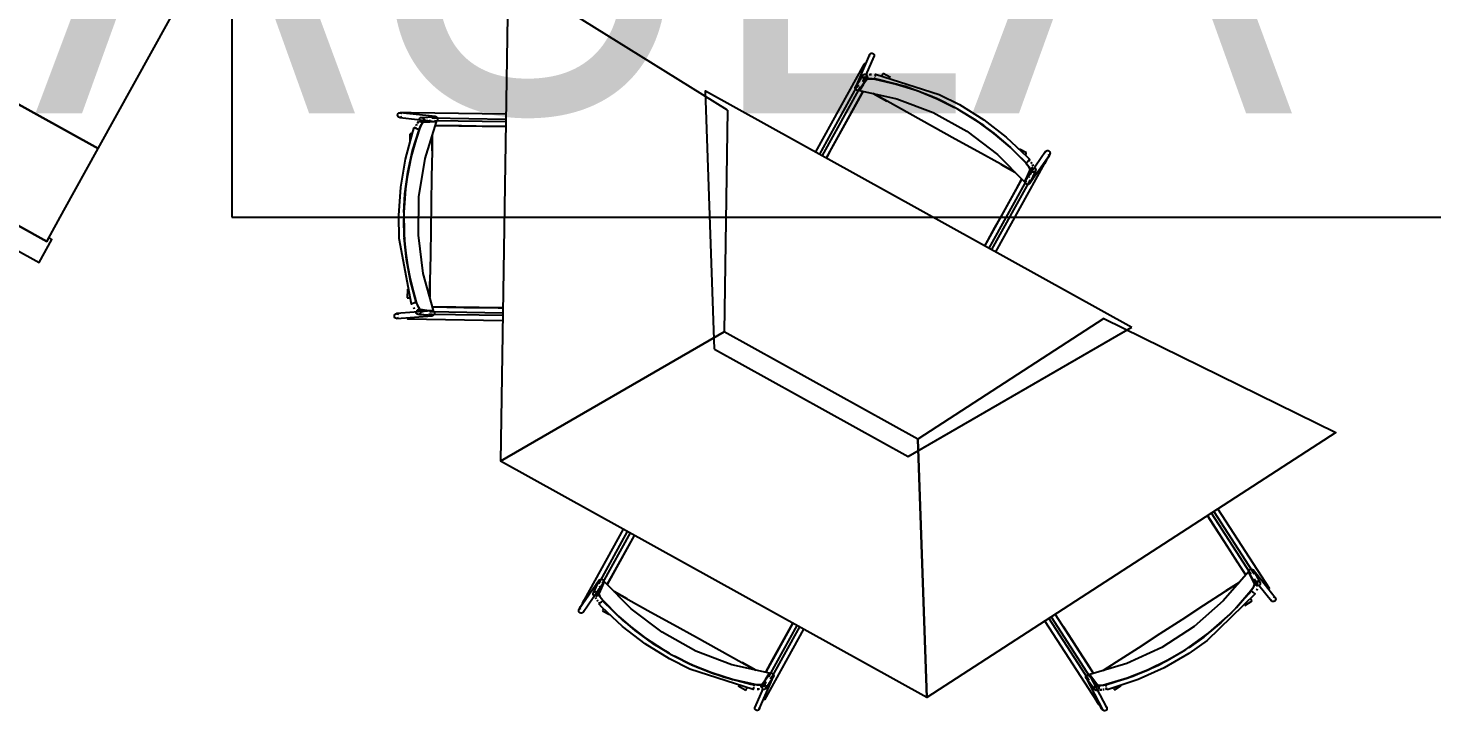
# Model space of a CAD drawing. Header units: metres. Extents: x 2.5 to 42.6, y 0.9 to 31.9.
# Drawn here: x 29.119 to 30.366, y 13.611 to 14.218 of the extents above; entities that cross this region are included whole.
import ezdxf

# ---------------------------------------------------------------- set-up
doc = ezdxf.new("R2010")
doc.units = ezdxf.units.M
for name, color, linetype in [('ARREDI', 9, 'Continuous'), ('PARETI_STRUTTURE', 7, 'Continuous'), ('WAYFINDING_RIQUADRI', 7, 'Continuous'), ('WAYFINDING_TESTI', 7, 'Continuous')]:
    doc.layers.add(name, color=color, linetype=linetype)

msp = doc.modelspace()

# ---------------------------------------------------------------- linework, layer by layer
at = {"layer": 'ARREDI'}
for points in [[(29.3928, 15.1425), (28.9057, 14.2637), (29.1812, 14.111), (29.5614, 14.7969)], [(29.5385, 13.8332), (29.7372, 13.9482)]]:
    msp.add_lwpolyline(points, close=True, dxfattribs=at)
for points in [[(29.7404, 14.145), (29.5455, 14.2663), (29.5385, 13.8332)], [(29.8665, 14.1927), (29.8663, 14.1934), (29.8664, 14.1942), (29.8665, 14.1944), (29.8665, 14.1944), (29.8667, 14.1948), (29.8673, 14.1953), (29.868, 14.1956), (29.8687, 14.1957), (29.8695, 14.1954), (29.87, 14.195), (29.8705, 14.1944)], [(29.8705, 14.1944), (29.8706, 14.1936), (29.8705, 14.1929), (29.8705, 14.1927), (29.8705, 14.1927), (29.8702, 14.1922), (29.8697, 14.1917)], [(29.8617, 14.1861), (29.8617, 14.1861)], [(29.8625, 14.1857), (29.862, 14.186), (29.8618, 14.1861)], [(29.8631, 14.1854), (29.8625, 14.1857)], [(29.864, 14.1723), (29.8607, 14.1674), (29.8575, 14.1625), (29.8908, 14.155), (29.9229, 14.1428), (29.9528, 14.1262), (29.9802, 14.1055), (30.0042, 14.0812), (30.0067, 14.0865), (30.0091, 14.0919), (30.0089, 14.0928), (30.0082, 14.0943), (30.0069, 14.0962), (30.0053, 14.0981)], [(29.8607, 14.1741), (29.8605, 14.1748), (29.8606, 14.1755), (29.8608, 14.176), (29.8609, 14.1762), (29.8614, 14.1766), (29.8614, 14.1767), (29.8621, 14.1769), (29.8628, 14.177), (29.8636, 14.1768), (29.8642, 14.1763)], [(29.8605, 14.1701), (29.8613, 14.1712), (29.8646, 14.1762)], [(29.8648, 14.1749), (29.8647, 14.1742), (29.8644, 14.1737), (29.8643, 14.1736), (29.8638, 14.1731), (29.8638, 14.1731), (29.8631, 14.1728), (29.8624, 14.1727), (29.8617, 14.173), (29.8611, 14.1734), (29.8607, 14.1741)], [(29.8712, 14.1724), (29.8688, 14.1727), (29.8665, 14.1728), (29.8648, 14.1727), (29.864, 14.1723)], [(29.864, 14.1723), (29.8648, 14.1727), (29.8664, 14.1728), (29.8687, 14.1727), (29.8712, 14.1724)], [(29.8662, 14.1766), (29.867, 14.1767), (29.8683, 14.1766)], [(29.8683, 14.1766), (29.867, 14.1767)], [(29.8711, 14.1728), (29.8712, 14.173), (29.8712, 14.1735), (29.8714, 14.1741)], [(29.8712, 14.1724), (29.8902, 14.1681), (29.9088, 14.1623), (29.9266, 14.155)], [(29.9267, 14.155), (29.9089, 14.1622), (29.8903, 14.168), (29.8714, 14.1724)], [(29.8715, 14.1748), (29.8716, 14.1756), (29.8717, 14.1762), (29.8718, 14.1767), (29.8718, 14.177), (29.8718, 14.177), (29.8718, 14.177), (29.8718, 14.1768)], [(29.8785, 14.1776), (29.8784, 14.1773), (29.8781, 14.1769), (29.8778, 14.1763), (29.8774, 14.1757)], [(29.7286, 13.9327), (29.7207, 14.1621), (30.0996, 13.9522)], [(29.8609, 14.1617), (29.8547, 14.1506), (29.8473, 14.1372), (29.8399, 14.1238), (29.8325, 14.1105), (29.8281, 14.1026)], [(29.8539, 14.1638), (29.8537, 14.1646), (29.8538, 14.1653), (29.8539, 14.1655), (29.8539, 14.1655), (29.8542, 14.166), (29.8547, 14.1665), (29.8554, 14.1668), (29.8561, 14.1668), (29.8569, 14.1666)], [(29.8576, 14.1634), (29.8571, 14.1629), (29.8564, 14.1626), (29.8556, 14.1625), (29.8549, 14.1628), (29.8543, 14.1632), (29.8539, 14.1638)], [(29.8574, 14.1625), (29.8578, 14.1655), (29.8574, 14.1625)], [(29.8696, 14.1598), (29.8818, 14.153)], [(29.9955, 14.09), (29.983, 14.0969), (29.9628, 14.1081), (29.9426, 14.1193), (29.9224, 14.1305), (29.9022, 14.1417), (29.8821, 14.1528), (29.8696, 14.1598)], [(29.7404, 14.145), (29.7372, 13.9482)], [(29.9272, 14.1548), (29.9418, 14.1474)], [(29.9418, 14.1474), (29.9273, 14.1548)], [(30.0052, 14.0982), (29.9915, 14.112), (29.9767, 14.1246), (29.961, 14.1361), (29.9467, 14.1447)], [(29.9467, 14.1447), (29.961, 14.136), (29.9768, 14.1246), (29.9916, 14.1119), (30.0053, 14.0981)], [(29.4476, 14.1393), (29.4473, 14.14), (29.4472, 14.1407), (29.4473, 14.1414), (29.4477, 14.1421), (29.4483, 14.1425), (29.449, 14.1427), (29.4495, 14.1427), (29.4498, 14.1427), (29.4505, 14.1424), (29.451, 14.1419)], [(29.4509, 14.1391), (29.4503, 14.1387), (29.4496, 14.1384), (29.4491, 14.1384), (29.4488, 14.1385), (29.4481, 14.1388), (29.4476, 14.1393)], [(29.4591, 14.1427), (29.4591, 14.1427), (29.4591, 14.1427), (29.4591, 14.1424), (29.4591, 14.1419)], [(29.4591, 14.1419), (29.4591, 14.1412)], [(29.4642, 14.1326), (29.4636, 14.1314)], [(29.4636, 14.1314), (29.4641, 14.1324)], [(29.4646, 14.1334), (29.4656, 14.1348)], [(29.4656, 14.1348), (29.4647, 14.1335)], [(29.4672, 13.9681), (29.4731, 13.9674), (29.479, 13.9669), (29.4699, 13.9999), (29.4656, 14.0339), (29.4661, 14.0681), (29.4716, 14.102), (29.4817, 14.1347), (29.4758, 14.1343), (29.4699, 14.1339), (29.4692, 14.1333), (29.4682, 14.1319), (29.4672, 14.1299), (29.4663, 14.1276)], [(29.4664, 14.1357), (29.4663, 14.1365), (29.4665, 14.1372), (29.4669, 14.1378), (29.4674, 14.1383), (29.4675, 14.1383), (29.4681, 14.1385), (29.4683, 14.1385), (29.4689, 14.1385), (29.4695, 14.1382), (29.4701, 14.1376)], [(29.4663, 14.1276), (29.4672, 14.13), (29.4682, 14.132), (29.4692, 14.1334), (29.4699, 14.1339)], [(29.4701, 14.1376), (29.4704, 14.137), (29.4705, 14.1362), (29.4704, 14.1355), (29.47, 14.1349), (29.4694, 14.1344), (29.4694, 14.1344), (29.4687, 14.1342), (29.4685, 14.1342), (29.468, 14.1342), (29.4673, 14.1345), (29.4667, 14.1351)], [(29.4679, 14.1354), (29.4722, 14.1357), (29.4739, 14.1358)], [(29.4703, 14.1358), (29.4703, 14.1357)], [(29.4754, 14.1359), (29.4764, 14.136)], [(29.4786, 14.1379), (29.479, 14.1386), (29.4796, 14.139), (29.4803, 14.1393), (29.4808, 14.1393), (29.4808, 14.1393), (29.4811, 14.1392), (29.4818, 14.1389), (29.4823, 14.1384)], [(29.4796, 14.1355), (29.4817, 14.1347)], [(29.5428, 14.1303), (29.5299, 14.1305), (29.5169, 14.1307), (29.504, 14.1309), (29.4911, 14.1311), (29.4806, 14.1313)], [(29.4823, 14.1384), (29.4826, 14.1377), (29.4827, 14.137), (29.4826, 14.1363), (29.4822, 14.1356), (29.4816, 14.1352), (29.4809, 14.1349)], [(29.4527, 14.054), (29.4536, 14.0707), (29.4563, 14.09), (29.4605, 14.109), (29.4663, 14.1276)], [(29.4662, 14.1275), (29.4605, 14.1089), (29.4563, 14.0899), (29.4536, 14.0706), (29.4527, 14.054)], [(29.4603, 14.1239), (29.4596, 14.1239), (29.4589, 14.1239), (29.4584, 14.1239), (29.4582, 14.1239)], [(29.462, 14.1294), (29.4622, 14.1293), (29.4627, 14.1292), (29.4633, 14.1289), (29.464, 14.1287), (29.4647, 14.1284)], [(29.4627, 14.1291), (29.4631, 14.1301)], [(29.4631, 14.1301), (29.4627, 14.1291)], [(29.4647, 14.1284), (29.4653, 14.1282), (29.4657, 14.128), (29.466, 14.1279)], [(29.478, 14.1228), (29.4778, 14.1085), (29.4774, 14.0855), (29.477, 14.0624), (29.4767, 14.0393), (29.4763, 14.0162), (29.4759, 13.9932), (29.4757, 13.9788)], [(29.4778, 14.1089), (29.478, 14.1228)], [(30.0048, 14.1051), (30.0052, 14.1057), (30.0055, 14.1063), (30.0057, 14.1067), (30.0058, 14.107)], [(30.0225, 14.107), (30.0227, 14.1077), (30.0229, 14.1082), (30.0229, 14.1082), (30.0231, 14.1084), (30.0236, 14.1088), (30.0244, 14.1091)], [(30.0244, 14.1091), (30.0251, 14.1091), (30.0258, 14.1088), (30.0264, 14.1083), (30.0267, 14.1076), (30.0269, 14.1069), (30.0267, 14.1062), (30.0265, 14.1057), (30.0265, 14.1057), (30.0263, 14.1055), (30.0257, 14.1051), (30.025, 14.1048)], [(29.9833, 14.0967), (29.9955, 14.09)], [(30.0053, 14.0981), (30.0069, 14.0961), (30.0082, 14.0943), (30.009, 14.0928), (30.0091, 14.0919)], [(30.0067, 14.0991), (30.0062, 14.0986), (30.0059, 14.0983), (30.0057, 14.0982)], [(30.0089, 14.101), (30.0087, 14.1008), (30.0083, 14.1005), (30.0078, 14.1001), (30.0072, 14.0996), (30.0067, 14.0991)], [(30.0083, 14.1005), (30.009, 14.0997)], [(30.0089, 14.101), (30.0089, 14.1011)], [(30.0098, 14.0987), (30.0106, 14.0975)], [(30.0123, 14.09), (30.0116, 14.09), (30.0109, 14.0903), (30.0103, 14.0908), (30.0099, 14.0914), (30.0098, 14.0921), (30.0098, 14.0921), (30.0099, 14.0928), (30.01, 14.093), (30.0103, 14.0935), (30.0109, 14.0939), (30.0116, 14.0942)], [(30.0106, 14.0976), (30.0099, 14.0986)], [(30.0111, 14.0968), (30.0119, 14.0953)], [(30.0119, 14.0953), (30.0112, 14.0967)], [(30.0124, 14.0942), (30.0131, 14.0939), (30.0136, 14.0934), (30.014, 14.0928), (30.0141, 14.092), (30.0141, 14.092), (30.014, 14.0913), (30.0139, 14.0912), (30.0136, 14.0907), (30.013, 14.0902), (30.0123, 14.09)], [(30.0212, 14.0977), (30.0207, 14.098)], [(30.022, 14.0973), (30.022, 14.0973), (30.022, 14.0973), (30.0217, 14.0975), (30.0213, 14.0977)], [(29.969, 14.0245), (29.9716, 14.0293), (29.9779, 14.0406), (29.9842, 14.0519), (29.9904, 14.0632), (29.9967, 14.0745), (30.0016, 14.0833)], [(30.006, 14.0826), (30.0042, 14.0812)], [(30.0072, 14.0789), (30.0065, 14.0789), (30.0058, 14.0791), (30.0052, 14.0796), (30.0049, 14.0803), (30.0047, 14.081), (30.0049, 14.0818)], [(30.008, 14.0828), (30.0086, 14.0823), (30.0089, 14.0817), (30.0091, 14.0809), (30.0089, 14.0802), (30.0087, 14.0798), (30.0087, 14.0797), (30.0085, 14.0795), (30.0079, 14.0791), (30.0072, 14.0789)], [(30.0083, 14.0861), (30.0079, 14.0852)], [(30.0114, 14.093), (30.0096, 14.089), (30.0089, 14.0875)], [(29.4526, 14.0484), (29.453, 14.0321)], [(29.453, 14.0321), (29.4526, 14.0484)], [(29.453, 14.0315), (29.455, 14.0124), (29.4586, 13.9933), (29.4637, 13.9745)], [(29.4638, 13.9744), (29.4586, 13.9932), (29.455, 14.0123), (29.453, 14.0315)], [(29.4757, 13.9788), (29.4759, 13.9928)], [(29.4558, 13.9783), (29.4558, 13.9783)], [(29.4558, 13.9783), (29.4561, 13.9783), (29.4566, 13.9783), (29.4572, 13.9783), (29.458, 13.9783)], [(29.4622, 13.9737), (29.4615, 13.9734), (29.4608, 13.9732), (29.4602, 13.973), (29.4597, 13.9728), (29.4594, 13.9728), (29.4594, 13.9727), (29.4594, 13.9727), (29.4596, 13.9728)], [(29.462, 13.9687), (29.4615, 13.9697)], [(29.4615, 13.9697), (29.462, 13.9686)], [(29.4635, 13.9741), (29.4633, 13.974), (29.4628, 13.9739), (29.4622, 13.9737)], [(29.4638, 13.9744), (29.4646, 13.9721), (29.4656, 13.97), (29.4665, 13.9686), (29.4672, 13.9681)], [(29.4672, 13.968), (29.4665, 13.9686), (29.4656, 13.9699), (29.4647, 13.972), (29.4638, 13.9744)], [(29.478, 13.9703), (29.4908, 13.9701), (29.5061, 13.9698), (29.5214, 13.9696), (29.5366, 13.9693), (29.5407, 13.9693)], [(29.4481, 13.9606), (29.4475, 13.9601), (29.4468, 13.9599), (29.4466, 13.9598), (29.4461, 13.9599), (29.4454, 13.9601), (29.4448, 13.9606), (29.4444, 13.9612), (29.4443, 13.962), (29.4444, 13.9627), (29.4447, 13.9634)], [(29.4447, 13.9634), (29.4453, 13.9639), (29.446, 13.9641), (29.4462, 13.9642), (29.4467, 13.9641), (29.4475, 13.9639), (29.448, 13.9634)], [(29.4561, 13.9611), (29.4561, 13.9604)], [(29.4561, 13.9604), (29.4561, 13.9599), (29.4561, 13.9596), (29.4561, 13.9595), (29.4561, 13.9595)], [(29.4673, 13.9643), (29.4667, 13.9638), (29.466, 13.9635), (29.4654, 13.9635), (29.4653, 13.9635), (29.4647, 13.9637), (29.4646, 13.9637), (29.464, 13.9642), (29.4637, 13.9648), (29.4635, 13.9656)], [(29.4709, 13.966), (29.4695, 13.9661), (29.4636, 13.9667)], [(29.4646, 13.9675), (29.4653, 13.9677), (29.4658, 13.9678), (29.466, 13.9678), (29.4667, 13.9675), (29.4667, 13.9675), (29.4673, 13.967), (29.4676, 13.9664), (29.4678, 13.9657), (29.4676, 13.9649), (29.4673, 13.9643)], [(29.4795, 13.9631), (29.4789, 13.9626), (29.4782, 13.9624), (29.478, 13.9623), (29.4775, 13.9623), (29.4768, 13.9626), (29.4762, 13.963), (29.4758, 13.9637), (29.4757, 13.9644)], [(29.479, 13.9669), (29.4762, 13.9658), (29.479, 13.9669)], [(29.4788, 13.9664), (29.4794, 13.9659), (29.4798, 13.9653), (29.4799, 13.9645), (29.4798, 13.9638), (29.4795, 13.9631)], [(30.0746, 13.9598), (29.9094, 13.8527)], [(30.0746, 13.9598), (30.2808, 13.8587), (29.9173, 13.6233)], [(29.9173, 13.6233), (29.9094, 13.8527), (29.7372, 13.9482)], [(29.9008, 13.8372), (30.0996, 13.9522)], [(29.7286, 13.9327), (29.9008, 13.8372)], [(29.9094, 13.8527), (29.9173, 13.6233), (29.5385, 13.8332)], [(30.2007, 13.7322), (30.1937, 13.7429), (30.1854, 13.7558), (30.1771, 13.7686), (30.1688, 13.7814), (30.1666, 13.7848)], [(29.6571, 13.7667), (29.6508, 13.7554), (29.6446, 13.7441), (29.6383, 13.7328), (29.6333, 13.7237)], [(30.2085, 13.7245), (30.2058, 13.7297), (30.203, 13.7349), (30.1806, 13.709), (30.1548, 13.6864), (30.126, 13.6678), (30.0949, 13.6534), (30.0621, 13.6437), (30.0657, 13.639), (30.0694, 13.6343), (30.0702, 13.634), (30.0719, 13.634), (30.0742, 13.6343), (30.0765, 13.6348)], [(30.203, 13.7349), (30.2054, 13.7331)], [(30.2054, 13.7331), (30.203, 13.7349)], [(30.2035, 13.7351), (30.2035, 13.7358), (30.2038, 13.7365), (30.2044, 13.737), (30.2051, 13.7373), (30.2058, 13.7374)], [(30.2058, 13.7374), (30.2065, 13.7372), (30.2071, 13.7368), (30.2073, 13.7366), (30.2073, 13.7366), (30.2076, 13.7362), (30.2078, 13.7355), (30.2077, 13.7347), (30.2074, 13.734), (30.2068, 13.7335)], [(29.6236, 13.7144), (29.6254, 13.7183), (29.6261, 13.7198)], [(29.627, 13.7245), (29.6264, 13.725), (29.6261, 13.7257), (29.6259, 13.7264), (29.6261, 13.7272), (29.6263, 13.7276), (29.6263, 13.7276), (29.6265, 13.7278), (29.6271, 13.7282), (29.6278, 13.7285)], [(29.771, 13.635), (29.7743, 13.6399), (29.7776, 13.6448), (29.7442, 13.6523), (29.7121, 13.6645), (29.6822, 13.6812), (29.6548, 13.7019), (29.6308, 13.7262), (29.6283, 13.7208), (29.6259, 13.7154), (29.6261, 13.7145), (29.6268, 13.713), (29.6282, 13.7111), (29.6297, 13.7093)], [(29.6267, 13.7213), (29.6271, 13.7221)], [(29.6278, 13.7285), (29.6285, 13.7285), (29.6292, 13.7282), (29.6298, 13.7277), (29.6301, 13.727), (29.6303, 13.7263), (29.6301, 13.7256)], [(29.629, 13.7247), (29.6308, 13.7262)], [(30.074, 13.6472), (30.086, 13.655), (30.1054, 13.6675), (30.1247, 13.6801), (30.1441, 13.6926), (30.1635, 13.7052), (30.1828, 13.7177), (30.1949, 13.7255)], [(30.1949, 13.7255), (30.1831, 13.7179)], [(30.2052, 13.7181), (30.2066, 13.7201), (30.2078, 13.722), (30.2085, 13.7236), (30.2085, 13.7245)], [(30.2085, 13.7245), (30.2085, 13.7236), (30.2079, 13.7221), (30.2067, 13.7201), (30.2052, 13.7181)], [(30.2082, 13.7287), (30.2089, 13.7274), (30.2116, 13.7222)], [(30.2112, 13.7224), (30.2105, 13.7226), (30.2099, 13.723), (30.2095, 13.7235), (30.2095, 13.7236), (30.2093, 13.7243), (30.2093, 13.7251), (30.2097, 13.7257), (30.2102, 13.7262), (30.2109, 13.7266), (30.2116, 13.7266)], [(30.2109, 13.7198), (30.2103, 13.7187)], [(30.2103, 13.7187), (30.211, 13.7198)], [(30.2116, 13.7266), (30.2124, 13.7264), (30.213, 13.726), (30.2133, 13.7256), (30.2134, 13.7254), (30.2136, 13.7248), (30.2136, 13.7247), (30.2135, 13.724), (30.2132, 13.7233), (30.2127, 13.7228)], [(30.2205, 13.7192), (30.2211, 13.7195)], [(30.2211, 13.7195), (30.2215, 13.7198), (30.2218, 13.72), (30.2218, 13.72), (30.2218, 13.72)], [(29.613, 13.71), (29.613, 13.71), (29.6131, 13.71), (29.6133, 13.7099), (29.6138, 13.7096)], [(29.6138, 13.7096), (29.6143, 13.7093)], [(29.6226, 13.7132), (29.6219, 13.7134), (29.6214, 13.7139), (29.621, 13.7146), (29.6209, 13.7153), (29.6209, 13.7154), (29.621, 13.716), (29.6211, 13.7162), (29.6214, 13.7166), (29.622, 13.7171), (29.6227, 13.7173)], [(29.6227, 13.7173), (29.6234, 13.7173), (29.6241, 13.7171), (29.6247, 13.7166), (29.6251, 13.7159), (29.6252, 13.7152), (29.6252, 13.7152), (29.6251, 13.7145), (29.625, 13.7143), (29.6247, 13.7139), (29.6241, 13.7134), (29.6234, 13.7132)], [(29.6231, 13.7121), (29.6236, 13.711)], [(29.6236, 13.711), (29.6231, 13.712)], [(29.6252, 13.7087), (29.6244, 13.7098)], [(29.6244, 13.7098), (29.6251, 13.7087)], [(29.6297, 13.7093), (29.6281, 13.7112), (29.6268, 13.7131), (29.626, 13.7145), (29.6259, 13.7154)], [(29.6267, 13.7068), (29.626, 13.7077)], [(29.6261, 13.7063), (29.6263, 13.7065), (29.6267, 13.7068), (29.6272, 13.7073), (29.6278, 13.7078), (29.6283, 13.7083)], [(29.6283, 13.7083), (29.6288, 13.7087), (29.6291, 13.709), (29.6293, 13.7091)], [(29.6883, 13.6626), (29.674, 13.6713), (29.6582, 13.6827), (29.6434, 13.6954), (29.6297, 13.7093)], [(29.6298, 13.7091), (29.6435, 13.6954), (29.6583, 13.6827), (29.674, 13.6713), (29.6883, 13.6626)], [(29.651, 13.711), (29.6395, 13.7173)], [(29.6395, 13.7173), (29.652, 13.7104), (29.6722, 13.6992), (29.6924, 13.6881), (29.7126, 13.6768), (29.7328, 13.6657), (29.7529, 13.6545), (29.7654, 13.6476)], [(30.2052, 13.7181), (30.1924, 13.7033), (30.1786, 13.6897), (30.1638, 13.6774)], [(30.1638, 13.6773), (30.1785, 13.6896), (30.1924, 13.7033), (30.2051, 13.718)], [(30.2063, 13.7093), (30.2062, 13.7095), (30.2059, 13.7099), (30.2056, 13.7104), (30.2052, 13.711)], [(30.2056, 13.718), (30.2058, 13.7179), (30.2061, 13.7176), (30.2067, 13.7172)], [(30.2067, 13.7172), (30.2072, 13.7167), (30.2078, 13.7163), (30.2083, 13.7159), (30.2087, 13.7156), (30.209, 13.7154), (30.209, 13.7153), (30.209, 13.7154), (30.2088, 13.7155)], [(30.225, 13.7084), (30.2242, 13.7086), (30.2236, 13.709), (30.2235, 13.7092), (30.2235, 13.7092), (30.2232, 13.7096), (30.223, 13.7104)], [(30.2253, 13.7127), (30.2261, 13.7125), (30.2267, 13.7121), (30.2268, 13.7119), (30.2268, 13.7119), (30.2271, 13.7115), (30.2273, 13.7108), (30.2272, 13.71), (30.2269, 13.7093), (30.2264, 13.7088), (30.2257, 13.7085), (30.225, 13.7084)], [(29.6107, 13.6983), (29.6099, 13.6983), (29.6092, 13.6986), (29.6086, 13.6991), (29.6083, 13.6997), (29.6082, 13.7004), (29.6083, 13.7012), (29.6085, 13.7016), (29.6085, 13.7016), (29.6087, 13.7018), (29.6093, 13.7023), (29.61, 13.7025)], [(29.6125, 13.7003), (29.6123, 13.6996), (29.6121, 13.6992), (29.6121, 13.6992), (29.6119, 13.699), (29.6114, 13.6985), (29.6106, 13.6983)], [(29.6261, 13.7063), (29.6261, 13.7063)], [(29.6302, 13.7023), (29.6298, 13.7016), (29.6295, 13.701), (29.6293, 13.7006), (29.6292, 13.7004)], [(30.0317, 13.6968), (30.0387, 13.686), (30.0458, 13.6751), (30.0528, 13.6643), (30.0598, 13.6534), (30.0655, 13.6447)], [(29.7745, 13.6463), (29.7803, 13.6568), (29.7877, 13.6701), (29.7951, 13.6835), (29.7983, 13.6892)], [(30.15, 13.6676), (30.1633, 13.677)], [(30.1633, 13.677), (30.15, 13.6675)], [(29.6932, 13.6599), (29.7078, 13.6526)], [(29.7078, 13.6526), (29.6932, 13.6599)], [(30.1453, 13.6645), (30.1309, 13.656), (30.1134, 13.6475), (30.0952, 13.6404), (30.0765, 13.6348)], [(30.0767, 13.6348), (30.0953, 13.6404), (30.1134, 13.6475), (30.1309, 13.656), (30.1452, 13.6645)], [(29.7083, 13.6523), (29.7261, 13.6451), (29.7447, 13.6393), (29.7636, 13.635)], [(29.7638, 13.635), (29.7448, 13.6393), (29.7262, 13.6451), (29.7084, 13.6523)], [(29.7655, 13.6476), (29.7532, 13.6543)], [(29.7776, 13.6448), (29.7772, 13.6418), (29.7776, 13.6448)], [(29.7774, 13.644), (29.7779, 13.6445), (29.7786, 13.6447), (29.7794, 13.6448), (29.7801, 13.6446), (29.7807, 13.6441), (29.7811, 13.6435)], [(30.0857, 13.6548), (30.074, 13.6472)], [(29.7635, 13.6325), (29.7634, 13.6318), (29.7633, 13.6311), (29.7632, 13.6306), (29.7632, 13.6303), (29.7632, 13.6303), (29.7632, 13.6303), (29.7632, 13.6306)], [(29.7639, 13.6346), (29.7638, 13.6343), (29.7638, 13.6339), (29.7637, 13.6332)], [(29.7638, 13.635), (29.7662, 13.6346), (29.7685, 13.6345), (29.7702, 13.6346), (29.771, 13.635)], [(29.771, 13.635), (29.7702, 13.6346), (29.7686, 13.6345), (29.7663, 13.6346), (29.7638, 13.635)], [(29.7703, 13.6324), (29.7703, 13.6331), (29.7706, 13.6337), (29.7707, 13.6338), (29.7712, 13.6343), (29.7712, 13.6343), (29.7719, 13.6346), (29.7726, 13.6346), (29.7733, 13.6344), (29.7739, 13.6339), (29.7743, 13.6333)], [(29.7745, 13.6373), (29.7737, 13.6361), (29.7704, 13.6312)], [(29.7743, 13.6333), (29.7745, 13.6326), (29.7744, 13.6318), (29.7742, 13.6313), (29.7741, 13.6312), (29.7736, 13.6307), (29.7736, 13.6307), (29.7729, 13.6304), (29.7722, 13.6304), (29.7714, 13.6306), (29.7708, 13.631)], [(29.7811, 13.6435), (29.7813, 13.6428), (29.7812, 13.642), (29.7811, 13.6418), (29.7811, 13.6418), (29.7809, 13.6414), (29.7803, 13.6409), (29.7796, 13.6406), (29.7789, 13.6405), (29.7781, 13.6408)], [(30.0611, 13.6393), (30.0603, 13.6393), (30.0596, 13.6395), (30.059, 13.64), (30.0588, 13.6404), (30.0587, 13.6406), (30.0585, 13.6414), (30.0587, 13.6421)], [(30.0587, 13.6421), (30.059, 13.6428), (30.0596, 13.6432), (30.0603, 13.6435), (30.061, 13.6435), (30.0618, 13.6433), (30.0623, 13.6428)], [(30.0626, 13.6414), (30.0621, 13.6437)], [(30.0692, 13.6318), (30.0665, 13.6352), (30.0655, 13.6365)], [(30.0698, 13.6304), (30.0692, 13.6299), (30.0685, 13.6296), (30.0678, 13.6296), (30.0671, 13.6298), (30.067, 13.6298), (30.0665, 13.6303), (30.0664, 13.6304), (30.0661, 13.6309), (30.066, 13.6316), (30.0661, 13.6324)], [(30.0661, 13.6324), (30.0665, 13.633), (30.067, 13.6335), (30.0677, 13.6338), (30.0685, 13.6338), (30.0692, 13.6336), (30.0692, 13.6336), (30.0697, 13.6331), (30.0698, 13.633), (30.0701, 13.6325), (30.0702, 13.6318), (30.0701, 13.631)], [(30.0765, 13.6348), (30.074, 13.6342), (30.0718, 13.634), (30.0701, 13.634), (30.0693, 13.6343)], [(30.0768, 13.6331), (30.0766, 13.6337), (30.0765, 13.6341), (30.0764, 13.6343)], [(30.0773, 13.631), (30.0771, 13.6316), (30.0769, 13.6323)], [(29.7565, 13.6298), (29.7567, 13.63), (29.7569, 13.6304), (29.7572, 13.631), (29.7576, 13.6317)], [(29.7688, 13.6307), (29.768, 13.6307), (29.7667, 13.6307)], [(29.7667, 13.6307), (29.768, 13.6307)], [(29.7719, 13.6219), (29.7725, 13.6216)], [(29.7725, 13.6216), (29.773, 13.6214), (29.7732, 13.6212)], [(29.7733, 13.6212), (29.7733, 13.6212)], [(30.068, 13.6204), (30.0683, 13.6206), (30.0687, 13.6209)], [(30.068, 13.6204), (30.068, 13.6204)], [(30.0687, 13.6209), (30.0693, 13.6212)], [(30.0709, 13.6302), (30.0726, 13.6302)], [(30.0727, 13.6302), (30.071, 13.6302)], [(30.0736, 13.6303), (30.0748, 13.6305)], [(30.0749, 13.6305), (30.0738, 13.6303)], [(30.0773, 13.631), (30.0762, 13.6308)], [(30.0762, 13.6307), (30.0773, 13.631)], [(30.0775, 13.6302), (30.0775, 13.6302), (30.0775, 13.6302), (30.0774, 13.6305)], [(30.0829, 13.6319), (30.0833, 13.6313), (30.0837, 13.6307), (30.084, 13.6303), (30.0841, 13.6301)], [(29.7645, 13.613), (29.7644, 13.6137), (29.7645, 13.6144), (29.7645, 13.6147), (29.7645, 13.6147), (29.7648, 13.6151), (29.7653, 13.6156)], [(29.7685, 13.6146), (29.7687, 13.6139), (29.7686, 13.6132), (29.7685, 13.6129), (29.7685, 13.6129), (29.7683, 13.6125), (29.7677, 13.612), (29.767, 13.6117), (29.7663, 13.6117), (29.7656, 13.6119), (29.765, 13.6123), (29.7645, 13.613)], [(30.0773, 13.6128), (30.0769, 13.6121), (30.0763, 13.6116), (30.0756, 13.6114), (30.0749, 13.6114), (30.0742, 13.6116), (30.0736, 13.6121), (30.0733, 13.6125), (30.0733, 13.6125), (30.0732, 13.6127), (30.0731, 13.6134), (30.0732, 13.6142)], [(30.0763, 13.6154), (30.0769, 13.6149), (30.0772, 13.6145), (30.0772, 13.6145), (30.0773, 13.6142), (30.0774, 13.6135), (30.0773, 13.6128)]]:
    msp.add_lwpolyline(points, dxfattribs=at)
at = {"layer": 'PARETI_STRUTTURE'}
for points in [[(29.1507, 14.0559), (29.1812, 14.111), (28.9143, 14.2589)], [(29.8665, 14.1944), (29.8539, 14.1655)], [(29.8617, 14.1861), (29.8184, 14.108)], [(29.8634, 14.1764), (29.8705, 14.1927)], [(29.8539, 14.1655), (29.8545, 14.1662), (29.8545, 14.1663), (29.8546, 14.1664), (29.8547, 14.1665), (29.8547, 14.1666), (29.8548, 14.1667), (29.8549, 14.1668), (29.855, 14.1669), (29.855, 14.167), (29.8551, 14.1671), (29.8552, 14.1673), (29.8552, 14.1674), (29.8553, 14.1675), (29.8554, 14.1676), (29.8555, 14.1677), (29.8555, 14.1678), (29.8556, 14.1679), (29.8557, 14.168), (29.8557, 14.1681), (29.8558, 14.1683), (29.8559, 14.1684), (29.8559, 14.1685), (29.856, 14.1686), (29.8561, 14.1687), (29.8562, 14.1688), (29.8562, 14.1689), (29.8563, 14.169), (29.8564, 14.1691), (29.8564, 14.1692), (29.8565, 14.1694), (29.8566, 14.1695), (29.8567, 14.1696), (29.8567, 14.1697), (29.8568, 14.1698), (29.8569, 14.1699), (29.8569, 14.17), (29.857, 14.1701), (29.8571, 14.1702), (29.8572, 14.1704), (29.8572, 14.1705), (29.8573, 14.1706), (29.8574, 14.1707), (29.8574, 14.1708), (29.8575, 14.1709), (29.8576, 14.171), (29.8577, 14.1711), (29.8577, 14.1712), (29.8578, 14.1713), (29.8579, 14.1714), (29.8579, 14.1716), (29.858, 14.1717), (29.8581, 14.1718), (29.8581, 14.1719), (29.8582, 14.172), (29.8583, 14.1721), (29.8584, 14.1722), (29.8584, 14.1723), (29.8585, 14.1724), (29.8586, 14.1726), (29.8586, 14.1727), (29.8587, 14.1728), (29.8588, 14.1729), (29.8588, 14.173), (29.8589, 14.1731), (29.859, 14.1732), (29.8591, 14.1733), (29.8591, 14.1734), (29.8592, 14.1735), (29.8593, 14.1737), (29.8593, 14.1738), (29.8594, 14.1739), (29.8595, 14.174), (29.8596, 14.1741), (29.8596, 14.1742), (29.8597, 14.1743), (29.8598, 14.1744), (29.8598, 14.1745), (29.8599, 14.1747), (29.86, 14.1748), (29.8601, 14.1749), (29.8601, 14.175), (29.8602, 14.1751), (29.8603, 14.1752), (29.8603, 14.1753), (29.8604, 14.1754), (29.8605, 14.1755), (29.8606, 14.1756), (29.8606, 14.1758), (29.8607, 14.1759), (29.8608, 14.176), (29.8608, 14.176)], [(29.8644, 14.1737), (29.8581, 14.1638)], [(29.8609, 14.1706), (29.8627, 14.1749)], [(29.8622, 14.1729), (29.8617, 14.172)], [(29.9443, 14.1461), (29.9218, 14.1571), (29.8983, 14.1659), (29.874, 14.1722), (29.8711, 14.1728)], [(29.8718, 14.177), (29.9283, 14.159), (29.9464, 14.1499)], [(29.8852, 14.1739), (29.8785, 14.1776)], [(29.8222, 14.1059), (29.855, 14.165)], [(29.8578, 14.165), (29.8244, 14.1047)], [(29.8282, 14.1026), (29.8609, 14.1617)], [(29.8551, 14.1652), (29.8565, 14.1678)], [(29.8579, 14.1638), (29.8583, 14.1648)], [(30.0057, 14.0982), (29.9876, 14.1156), (29.968, 14.1312), (29.9468, 14.1447), (29.9443, 14.1461)], [(29.9464, 14.1499), (29.9679, 14.1365), (29.9879, 14.1211), (30.0063, 14.1038), (30.0089, 14.1011)], [(29.4491, 14.1384), (29.4804, 14.1349)], [(29.4493, 14.1428), (29.4506, 14.1428), (29.4522, 14.1428), (29.4555, 14.1428), (29.4591, 14.1428)], [(29.4808, 14.1393), (29.4495, 14.1427)], [(29.5434, 14.1414), (29.4591, 14.1427)], [(29.4683, 14.1385), (29.48, 14.1391)], [(29.4802, 14.1348), (29.4801, 14.1348), (29.48, 14.1347), (29.4798, 14.1347), (29.4797, 14.1347), (29.4796, 14.1347), (29.4794, 14.1347), (29.4793, 14.1347), (29.4792, 14.1347), (29.479, 14.1347), (29.4789, 14.1347), (29.4788, 14.1347), (29.4787, 14.1347), (29.4785, 14.1347), (29.4784, 14.1347), (29.4783, 14.1347), (29.4781, 14.1347), (29.478, 14.1346), (29.4779, 14.1346), (29.4777, 14.1346), (29.4776, 14.1346), (29.4775, 14.1346), (29.4773, 14.1346), (29.4772, 14.1346), (29.4771, 14.1346), (29.477, 14.1346), (29.4768, 14.1346), (29.4767, 14.1346), (29.4766, 14.1346), (29.4764, 14.1346), (29.4763, 14.1346), (29.4762, 14.1346), (29.476, 14.1345), (29.4759, 14.1345), (29.4758, 14.1345), (29.4756, 14.1345), (29.4755, 14.1345), (29.4754, 14.1345), (29.4753, 14.1345), (29.4751, 14.1345), (29.475, 14.1345), (29.4749, 14.1345), (29.4747, 14.1345), (29.4746, 14.1345), (29.4745, 14.1345), (29.4743, 14.1345), (29.4742, 14.1345), (29.4741, 14.1345), (29.4739, 14.1345), (29.4738, 14.1345), (29.4737, 14.1344), (29.4735, 14.1344), (29.4734, 14.1344), (29.4733, 14.1344), (29.4732, 14.1344), (29.473, 14.1344), (29.4729, 14.1344), (29.4728, 14.1344), (29.4726, 14.1344), (29.4725, 14.1344), (29.4724, 14.1344), (29.4722, 14.1344), (29.4721, 14.1344), (29.472, 14.1344), (29.4718, 14.1344), (29.4717, 14.1343), (29.4716, 14.1343), (29.4715, 14.1343), (29.4713, 14.1343), (29.4712, 14.1343), (29.4711, 14.1343), (29.4709, 14.1343), (29.4708, 14.1343), (29.4707, 14.1343), (29.4705, 14.1343), (29.4704, 14.1343), (29.4703, 14.1343), (29.4701, 14.1343), (29.47, 14.1343), (29.4699, 14.1343), (29.4697, 14.1342), (29.4696, 14.1342), (29.4695, 14.1342), (29.4694, 14.1342), (29.4692, 14.1342), (29.4691, 14.1342), (29.469, 14.1342), (29.4688, 14.1342), (29.4687, 14.1342), (29.4686, 14.1342), (29.4685, 14.1342)], [(29.4722, 14.1357), (29.4703, 14.1358)], [(29.4776, 14.1381), (29.5434, 14.137)], [(29.5433, 14.1346), (29.48, 14.1356)], [(29.4806, 14.1313), (29.5433, 14.1303)], [(29.4483, 14.0513), (29.4499, 14.0765), (29.4541, 14.1015), (29.4607, 14.1258), (29.4619, 14.1294)], [(29.466, 14.1279), (29.4591, 14.1038), (29.4546, 14.0791), (29.4527, 14.0541), (29.4526, 14.0512)], [(29.4581, 14.124), (29.458, 14.1168)], [(30.0059, 14.107), (29.9996, 14.1104)], [(30.0229, 14.1082), (30.0051, 14.0822)], [(29.9787, 14.0192), (30.022, 14.0973)], [(30.0087, 14.0798), (30.0265, 14.1057)], [(30.0267, 14.1059), (30.026, 14.1047), (30.0253, 14.1033), (30.0237, 14.1005), (30.022, 14.0973)], [(29.0956, 14.0864), (29.0803, 14.0589), (29.1354, 14.0283), (29.1507, 14.0559)], [(30.0016, 14.0834), (29.969, 14.0246)], [(29.9727, 14.0225), (30.0059, 14.0822)], [(30.0092, 14.0832), (29.9749, 14.0213)], [(30.005, 14.0824), (30.0051, 14.0825), (30.0051, 14.0826), (30.0052, 14.0828), (30.0052, 14.0829), (30.0053, 14.083), (30.0053, 14.0831), (30.0054, 14.0832), (30.0054, 14.0833), (30.0055, 14.0835), (30.0056, 14.0836), (30.0056, 14.0837), (30.0057, 14.0838), (30.0057, 14.0839), (30.0058, 14.0841), (30.0058, 14.0842), (30.0059, 14.0843), (30.006, 14.0844), (30.006, 14.0845), (30.0061, 14.0847), (30.0061, 14.0848), (30.0062, 14.0849), (30.0062, 14.085), (30.0063, 14.0851), (30.0063, 14.0853), (30.0064, 14.0854), (30.0065, 14.0855), (30.0065, 14.0856), (30.0066, 14.0857), (30.0066, 14.0858), (30.0067, 14.086), (30.0067, 14.0861), (30.0068, 14.0862), (30.0068, 14.0863), (30.0069, 14.0864), (30.007, 14.0866), (30.007, 14.0867), (30.0071, 14.0868), (30.0071, 14.0869), (30.0072, 14.087), (30.0072, 14.0872), (30.0073, 14.0873), (30.0073, 14.0874), (30.0074, 14.0875), (30.0075, 14.0876), (30.0075, 14.0877), (30.0076, 14.0879), (30.0076, 14.088), (30.0077, 14.0881), (30.0077, 14.0882), (30.0078, 14.0883), (30.0079, 14.0885), (30.0079, 14.0886), (30.008, 14.0887), (30.008, 14.0888), (30.0081, 14.0889), (30.0081, 14.089), (30.0082, 14.0892), (30.0082, 14.0893), (30.0083, 14.0894), (30.0084, 14.0895), (30.0084, 14.0896), (30.0085, 14.0898), (30.0085, 14.0899), (30.0086, 14.09), (30.0086, 14.0901), (30.0087, 14.0902), (30.0087, 14.0903), (30.0088, 14.0905), (30.0089, 14.0906), (30.0089, 14.0907), (30.009, 14.0908), (30.009, 14.0909), (30.0091, 14.0911), (30.0092, 14.0912), (30.0092, 14.0913), (30.0093, 14.0914), (30.0093, 14.0915), (30.0094, 14.0917), (30.0094, 14.0918), (30.0095, 14.0919), (30.0095, 14.092), (30.0096, 14.0921), (30.0097, 14.0923), (30.0097, 14.0924), (30.0098, 14.0925), (30.0098, 14.0926), (30.0099, 14.0927), (30.0099, 14.0928), (30.01, 14.093), (30.01, 14.093)], [(30.0139, 14.0912), (30.0089, 14.0805)], [(30.0096, 14.089), (30.0106, 14.0907)], [(29.4594, 13.9727), (29.4487, 14.0311), (29.4483, 14.0513)], [(29.4526, 14.0512), (29.4534, 14.0262), (29.4568, 14.0013), (29.4627, 13.977), (29.4635, 13.9741)], [(29.4559, 13.986), (29.4558, 13.9783)], [(29.5407, 13.9693), (29.478, 13.9703)], [(29.4776, 13.9666), (29.4463, 13.9642)], [(29.4466, 13.9598), (29.478, 13.9623)], [(29.4561, 13.9595), (29.5405, 13.9582)], [(29.478, 13.9623), (29.4772, 13.9625), (29.477, 13.9625), (29.4769, 13.9625), (29.4768, 13.9626), (29.4767, 13.9626), (29.4765, 13.9626), (29.4764, 13.9626), (29.4763, 13.9626), (29.4761, 13.9626), (29.476, 13.9626), (29.4759, 13.9626), (29.4757, 13.9626), (29.4756, 13.9626), (29.4755, 13.9627), (29.4753, 13.9627), (29.4752, 13.9627), (29.4751, 13.9627), (29.475, 13.9627), (29.4748, 13.9627), (29.4747, 13.9627), (29.4746, 13.9627), (29.4744, 13.9627), (29.4743, 13.9627), (29.4742, 13.9628), (29.474, 13.9628), (29.4739, 13.9628), (29.4738, 13.9628), (29.4736, 13.9628), (29.4735, 13.9628), (29.4734, 13.9628), (29.4732, 13.9628), (29.4731, 13.9628), (29.473, 13.9629), (29.4729, 13.9629), (29.4727, 13.9629), (29.4726, 13.9629), (29.4725, 13.9629), (29.4723, 13.9629), (29.4722, 13.9629), (29.4721, 13.9629), (29.4719, 13.9629), (29.4718, 13.9629), (29.4717, 13.963), (29.4716, 13.963), (29.4714, 13.963), (29.4713, 13.963), (29.4712, 13.963), (29.471, 13.963), (29.4709, 13.963), (29.4708, 13.963), (29.4706, 13.963), (29.4705, 13.9631), (29.4704, 13.9631), (29.4702, 13.9631), (29.4701, 13.9631), (29.47, 13.9631), (29.4698, 13.9631), (29.4697, 13.9631), (29.4696, 13.9631), (29.4695, 13.9631), (29.4693, 13.9632), (29.4692, 13.9632), (29.4691, 13.9632), (29.4689, 13.9632), (29.4688, 13.9632), (29.4687, 13.9632), (29.4685, 13.9632), (29.4684, 13.9632), (29.4683, 13.9632), (29.4682, 13.9632), (29.468, 13.9633), (29.4679, 13.9633), (29.4678, 13.9633), (29.4676, 13.9633), (29.4675, 13.9633), (29.4674, 13.9633), (29.4672, 13.9633), (29.4671, 13.9633), (29.467, 13.9633), (29.4668, 13.9633), (29.4667, 13.9634), (29.4666, 13.9634), (29.4665, 13.9634), (29.4663, 13.9634), (29.4662, 13.9634), (29.4661, 13.9634), (29.4659, 13.9634), (29.4658, 13.9634), (29.4657, 13.9634), (29.4655, 13.9635), (29.4655, 13.9635)], [(29.4658, 13.9678), (29.4775, 13.9668)], [(29.4676, 13.9661), (29.4695, 13.9661)], [(29.4777, 13.9635), (29.4748, 13.9636)], [(29.4766, 13.966), (29.5406, 13.965)], [(29.5405, 13.9625), (29.4779, 13.9635)], [(30.1666, 13.7848), (30.2006, 13.7322)], [(30.205, 13.7334), (30.1702, 13.7871)], [(30.1723, 13.7885), (30.2063, 13.7359)], [(30.2218, 13.72), (30.1759, 13.7908)], [(29.6477, 13.7727), (29.613, 13.71)], [(29.6258, 13.7242), (29.6515, 13.7706)], [(29.6537, 13.7694), (29.6291, 13.7251)], [(29.6333, 13.7237), (29.6575, 13.7673)], [(30.2095, 13.7235), (30.2038, 13.7337)], [(30.2039, 13.7339), (30.2046, 13.7331)], [(30.2065, 13.7357), (30.2081, 13.7332)], [(30.2268, 13.7119), (30.2073, 13.7366)], [(30.2073, 13.7366), (30.2076, 13.7358), (30.2076, 13.7357), (30.2077, 13.7356), (30.2078, 13.7355), (30.2078, 13.7354), (30.2079, 13.7352), (30.208, 13.7351), (30.208, 13.735), (30.2081, 13.7349), (30.2082, 13.7348), (30.2082, 13.7347), (30.2083, 13.7346), (30.2084, 13.7344), (30.2084, 13.7343), (30.2085, 13.7342), (30.2086, 13.7341), (30.2086, 13.734), (30.2087, 13.7339), (30.2087, 13.7338), (30.2088, 13.7336), (30.2089, 13.7335), (30.2089, 13.7334), (30.209, 13.7333), (30.2091, 13.7332), (30.2091, 13.7331), (30.2092, 13.7329), (30.2093, 13.7328), (30.2093, 13.7327), (30.2094, 13.7326), (30.2094, 13.7325), (30.2095, 13.7324), (30.2096, 13.7323), (30.2096, 13.7322), (30.2097, 13.732), (30.2098, 13.7319), (30.2098, 13.7318), (30.2099, 13.7317), (30.21, 13.7316), (30.21, 13.7315), (30.2101, 13.7314), (30.2101, 13.7312), (30.2102, 13.7311), (30.2103, 13.731), (30.2103, 13.7309), (30.2104, 13.7308), (30.2105, 13.7307), (30.2105, 13.7305), (30.2106, 13.7304), (30.2107, 13.7303), (30.2107, 13.7302), (30.2108, 13.7301), (30.2109, 13.73), (30.2109, 13.7299), (30.211, 13.7298), (30.2111, 13.7296), (30.2111, 13.7295), (30.2112, 13.7294), (30.2112, 13.7293), (30.2113, 13.7292), (30.2114, 13.7291), (30.2114, 13.7289), (30.2115, 13.7288), (30.2116, 13.7287), (30.2116, 13.7286), (30.2117, 13.7285), (30.2117, 13.7284), (30.2118, 13.7283), (30.2119, 13.7281), (30.2119, 13.728), (30.212, 13.7279), (30.2121, 13.7278), (30.2121, 13.7277), (30.2122, 13.7276), (30.2123, 13.7275), (30.2123, 13.7274), (30.2124, 13.7272), (30.2125, 13.7271), (30.2125, 13.727), (30.2126, 13.7269), (30.2126, 13.7268), (30.2127, 13.7267), (30.2128, 13.7265), (30.2128, 13.7264), (30.2129, 13.7263), (30.213, 13.7262), (30.213, 13.7261), (30.2131, 13.726), (30.2132, 13.7259), (30.2132, 13.7257), (30.2133, 13.7256), (30.2133, 13.7256)], [(29.6263, 13.7276), (29.6085, 13.7016)], [(29.6121, 13.6992), (29.6299, 13.7251)], [(29.6211, 13.7162), (29.6261, 13.7268)], [(29.63, 13.7249), (29.63, 13.7248), (29.6299, 13.7247), (29.6298, 13.7246), (29.6298, 13.7245), (29.6297, 13.7243), (29.6297, 13.7242), (29.6296, 13.7241), (29.6296, 13.724), (29.6295, 13.7239), (29.6295, 13.7238), (29.6294, 13.7236), (29.6293, 13.7235), (29.6293, 13.7234), (29.6292, 13.7233), (29.6292, 13.7232), (29.6291, 13.723), (29.629, 13.7229), (29.629, 13.7228), (29.6289, 13.7227), (29.6289, 13.7226), (29.6288, 13.7224), (29.6288, 13.7223), (29.6287, 13.7222), (29.6287, 13.7221), (29.6286, 13.722), (29.6285, 13.7218), (29.6285, 13.7217), (29.6284, 13.7216), (29.6284, 13.7215), (29.6283, 13.7214), (29.6283, 13.7213), (29.6282, 13.7211), (29.6282, 13.721), (29.6281, 13.7209), (29.628, 13.7208), (29.628, 13.7207), (29.6279, 13.7205), (29.6279, 13.7204), (29.6278, 13.7203), (29.6278, 13.7202), (29.6277, 13.7201), (29.6277, 13.7199), (29.6276, 13.7198), (29.6275, 13.7197), (29.6275, 13.7196), (29.6274, 13.7195), (29.6274, 13.7194), (29.6273, 13.7192), (29.6273, 13.7191), (29.6272, 13.719), (29.6271, 13.7189), (29.6271, 13.7188), (29.627, 13.7186), (29.627, 13.7185), (29.6269, 13.7184), (29.6269, 13.7183), (29.6268, 13.7182), (29.6268, 13.7181), (29.6267, 13.7179), (29.6266, 13.7178), (29.6266, 13.7177), (29.6265, 13.7176), (29.6265, 13.7175), (29.6264, 13.7173), (29.6264, 13.7172), (29.6263, 13.7171), (29.6263, 13.717), (29.6262, 13.7169), (29.6261, 13.7168), (29.6261, 13.7166), (29.626, 13.7165), (29.626, 13.7164), (29.6259, 13.7163), (29.6259, 13.7162), (29.6258, 13.716), (29.6257, 13.7159), (29.6257, 13.7158), (29.6256, 13.7157), (29.6256, 13.7156), (29.6255, 13.7154), (29.6255, 13.7153), (29.6254, 13.7152), (29.6254, 13.7151), (29.6253, 13.715), (29.6252, 13.7148), (29.6252, 13.7147), (29.6251, 13.7146), (29.6251, 13.7145), (29.625, 13.7144), (29.625, 13.7143)], [(30.2085, 13.7281), (30.2114, 13.7244)], [(30.2099, 13.7258), (30.2093, 13.7267)], [(30.2124, 13.7231), (30.2235, 13.7092)], [(29.6083, 13.7014), (29.609, 13.7026), (29.6097, 13.704), (29.6113, 13.7069), (29.613, 13.71)], [(29.6254, 13.7183), (29.6245, 13.7167)], [(29.6293, 13.7092), (29.6474, 13.6917), (29.667, 13.6762), (29.6882, 13.6627), (29.6907, 13.6612)], [(30.1476, 13.666), (30.1679, 13.6807), (30.1867, 13.6973), (30.2037, 13.7157), (30.2056, 13.718)], [(30.209, 13.7154), (30.1665, 13.674), (30.15, 13.6624)], [(30.2, 13.7051), (30.2064, 13.7092)], [(29.6886, 13.6575), (29.6671, 13.6708), (29.6471, 13.6862), (29.6287, 13.7035), (29.6261, 13.7063)], [(29.6291, 13.7003), (29.6354, 13.6969)], [(30.0278, 13.6949), (30.0623, 13.6417)], [(30.0655, 13.6447), (30.0315, 13.6972)], [(29.7733, 13.6212), (29.808, 13.6839)], [(29.7983, 13.6892), (29.7745, 13.6463)], [(29.7772, 13.6423), (29.8021, 13.6872)], [(29.8042, 13.6859), (29.78, 13.6423)], [(30.0221, 13.6912), (30.068, 13.6204)], [(30.0615, 13.6383), (30.0258, 13.6936)], [(29.7632, 13.6303), (29.7067, 13.6484), (29.6886, 13.6575)], [(29.6907, 13.6612), (29.7132, 13.6502), (29.7367, 13.6415), (29.761, 13.6352), (29.7639, 13.6346)], [(30.0764, 13.6344), (30.1004, 13.6421), (30.1233, 13.6521), (30.1452, 13.6644), (30.1476, 13.666)], [(30.15, 13.6624), (30.1281, 13.6497), (30.1051, 13.6392), (30.0811, 13.6312), (30.0775, 13.6302)], [(29.7498, 13.6335), (29.7565, 13.6297)], [(29.7685, 13.6129), (29.7811, 13.6418)], [(29.7706, 13.6337), (29.7769, 13.6435)], [(29.7741, 13.6367), (29.7723, 13.6324)], [(29.7728, 13.6344), (29.7733, 13.6353)], [(29.7811, 13.6418), (29.7805, 13.6412), (29.7805, 13.6411), (29.7804, 13.641), (29.7803, 13.6408), (29.7803, 13.6407), (29.7802, 13.6406), (29.7801, 13.6405), (29.78, 13.6404), (29.78, 13.6403), (29.7799, 13.6402), (29.7798, 13.6401), (29.7798, 13.64), (29.7797, 13.6399), (29.7796, 13.6397), (29.7796, 13.6396), (29.7795, 13.6395), (29.7794, 13.6394), (29.7793, 13.6393), (29.7793, 13.6392), (29.7792, 13.6391), (29.7791, 13.639), (29.7791, 13.6389), (29.779, 13.6387), (29.7789, 13.6386), (29.7788, 13.6385), (29.7788, 13.6384), (29.7787, 13.6383), (29.7786, 13.6382), (29.7786, 13.6381), (29.7785, 13.638), (29.7784, 13.6379), (29.7784, 13.6378), (29.7783, 13.6377), (29.7782, 13.6375), (29.7781, 13.6374), (29.7781, 13.6373), (29.778, 13.6372), (29.7779, 13.6371), (29.7779, 13.637), (29.7778, 13.6369), (29.7777, 13.6368), (29.7776, 13.6367), (29.7776, 13.6365), (29.7775, 13.6364), (29.7774, 13.6363), (29.7774, 13.6362), (29.7773, 13.6361), (29.7772, 13.636), (29.7771, 13.6359), (29.7771, 13.6358), (29.777, 13.6357), (29.7769, 13.6356), (29.7769, 13.6354), (29.7768, 13.6353), (29.7767, 13.6352), (29.7766, 13.6351), (29.7766, 13.635), (29.7765, 13.6349), (29.7764, 13.6348), (29.7764, 13.6347), (29.7763, 13.6346), (29.7762, 13.6344), (29.7762, 13.6343), (29.7761, 13.6342), (29.776, 13.6341), (29.7759, 13.634), (29.7759, 13.6339), (29.7758, 13.6338), (29.7757, 13.6337), (29.7757, 13.6336), (29.7756, 13.6335), (29.7755, 13.6333), (29.7755, 13.6332), (29.7754, 13.6331), (29.7753, 13.633), (29.7752, 13.6329), (29.7752, 13.6328), (29.7751, 13.6327), (29.775, 13.6326), (29.775, 13.6325), (29.7749, 13.6323), (29.7748, 13.6322), (29.7747, 13.6321), (29.7747, 13.632), (29.7746, 13.6319), (29.7745, 13.6318), (29.7745, 13.6317), (29.7744, 13.6316), (29.7743, 13.6315), (29.7742, 13.6314), (29.7742, 13.6313)], [(29.7771, 13.6435), (29.7767, 13.6425)], [(29.7799, 13.6421), (29.7785, 13.6395)], [(30.0588, 13.6404), (30.0733, 13.6125)], [(30.0664, 13.6304), (30.0594, 13.6398)], [(30.0772, 13.6145), (30.0626, 13.6424)], [(30.0628, 13.6424), (30.0629, 13.6423), (30.063, 13.6422), (30.0631, 13.6421), (30.0632, 13.642), (30.0632, 13.6419), (30.0633, 13.6418), (30.0634, 13.6417), (30.0635, 13.6416), (30.0636, 13.6415), (30.0636, 13.6413), (30.0637, 13.6412), (30.0638, 13.6411), (30.0639, 13.641), (30.0639, 13.6409), (30.064, 13.6408), (30.0641, 13.6407), (30.0642, 13.6406), (30.0643, 13.6405), (30.0643, 13.6404), (30.0644, 13.6403), (30.0645, 13.6402), (30.0646, 13.6401), (30.0647, 13.64), (30.0647, 13.6399), (30.0648, 13.6398), (30.0649, 13.6397), (30.065, 13.6396), (30.065, 13.6395), (30.0651, 13.6393), (30.0652, 13.6392), (30.0653, 13.6391), (30.0653, 13.639), (30.0654, 13.6389), (30.0655, 13.6388), (30.0656, 13.6387), (30.0657, 13.6386), (30.0658, 13.6385), (30.0658, 13.6384), (30.0659, 13.6383), (30.066, 13.6382), (30.0661, 13.6381), (30.0661, 13.638), (30.0662, 13.6379), (30.0663, 13.6378), (30.0664, 13.6377), (30.0664, 13.6376), (30.0665, 13.6375), (30.0666, 13.6373), (30.0667, 13.6372), (30.0668, 13.6371), (30.0668, 13.637), (30.0669, 13.6369), (30.067, 13.6368), (30.0671, 13.6367), (30.0672, 13.6366), (30.0672, 13.6365), (30.0673, 13.6364), (30.0674, 13.6363), (30.0675, 13.6362), (30.0675, 13.6361), (30.0676, 13.636), (30.0677, 13.6359), (30.0678, 13.6358), (30.0679, 13.6357), (30.0679, 13.6356), (30.068, 13.6355), (30.0681, 13.6353), (30.0682, 13.6352), (30.0683, 13.6351), (30.0683, 13.635), (30.0684, 13.6349), (30.0685, 13.6348), (30.0686, 13.6347), (30.0686, 13.6346), (30.0687, 13.6345), (30.0688, 13.6344), (30.0689, 13.6343), (30.069, 13.6342), (30.069, 13.6341), (30.0691, 13.634), (30.0692, 13.6339), (30.0693, 13.6338), (30.0693, 13.6337), (30.0694, 13.6336), (30.0695, 13.6335), (30.0696, 13.6333), (30.0697, 13.6332), (30.0697, 13.6331), (30.0698, 13.633), (30.0698, 13.633)], [(30.0665, 13.6352), (30.0675, 13.6336)], [(30.0841, 13.6301), (30.0901, 13.6339)], [(29.7716, 13.6309), (29.7645, 13.6147)], [(30.0734, 13.6122), (30.0726, 13.6133), (30.0718, 13.6146), (30.07, 13.6174), (30.068, 13.6204)]]:
    msp.add_lwpolyline(points, dxfattribs=at)
msp.add_lwpolyline([(29.1354, 14.0283), (29.0803, 14.0589), (29.0822, 14.0623), (29.0795, 14.0638), (29.0709, 14.0483), (29.0846, 14.0407), (29.0818, 14.0355), (29.1286, 14.0096), (29.1401, 14.0302), (29.1373, 14.0318)], close=True, dxfattribs=at)
at = {"layer": 'WAYFINDING_RIQUADRI'}
msp.add_lwpolyline([(29.3, 14.05), (30.9, 14.05), (30.9, 14.55), (29.3, 14.55)], close=True, dxfattribs=at)

# ---------------------------------------------------------------- texts
at = {"layer": 'WAYFINDING_TESTI', "insert": (30.1, 14.3), "char_height": 0.32, "attachment_point": 5}
msp.add_mtext('AULA 114', dxfattribs=at)

doc.saveas('drawing.dxf')
